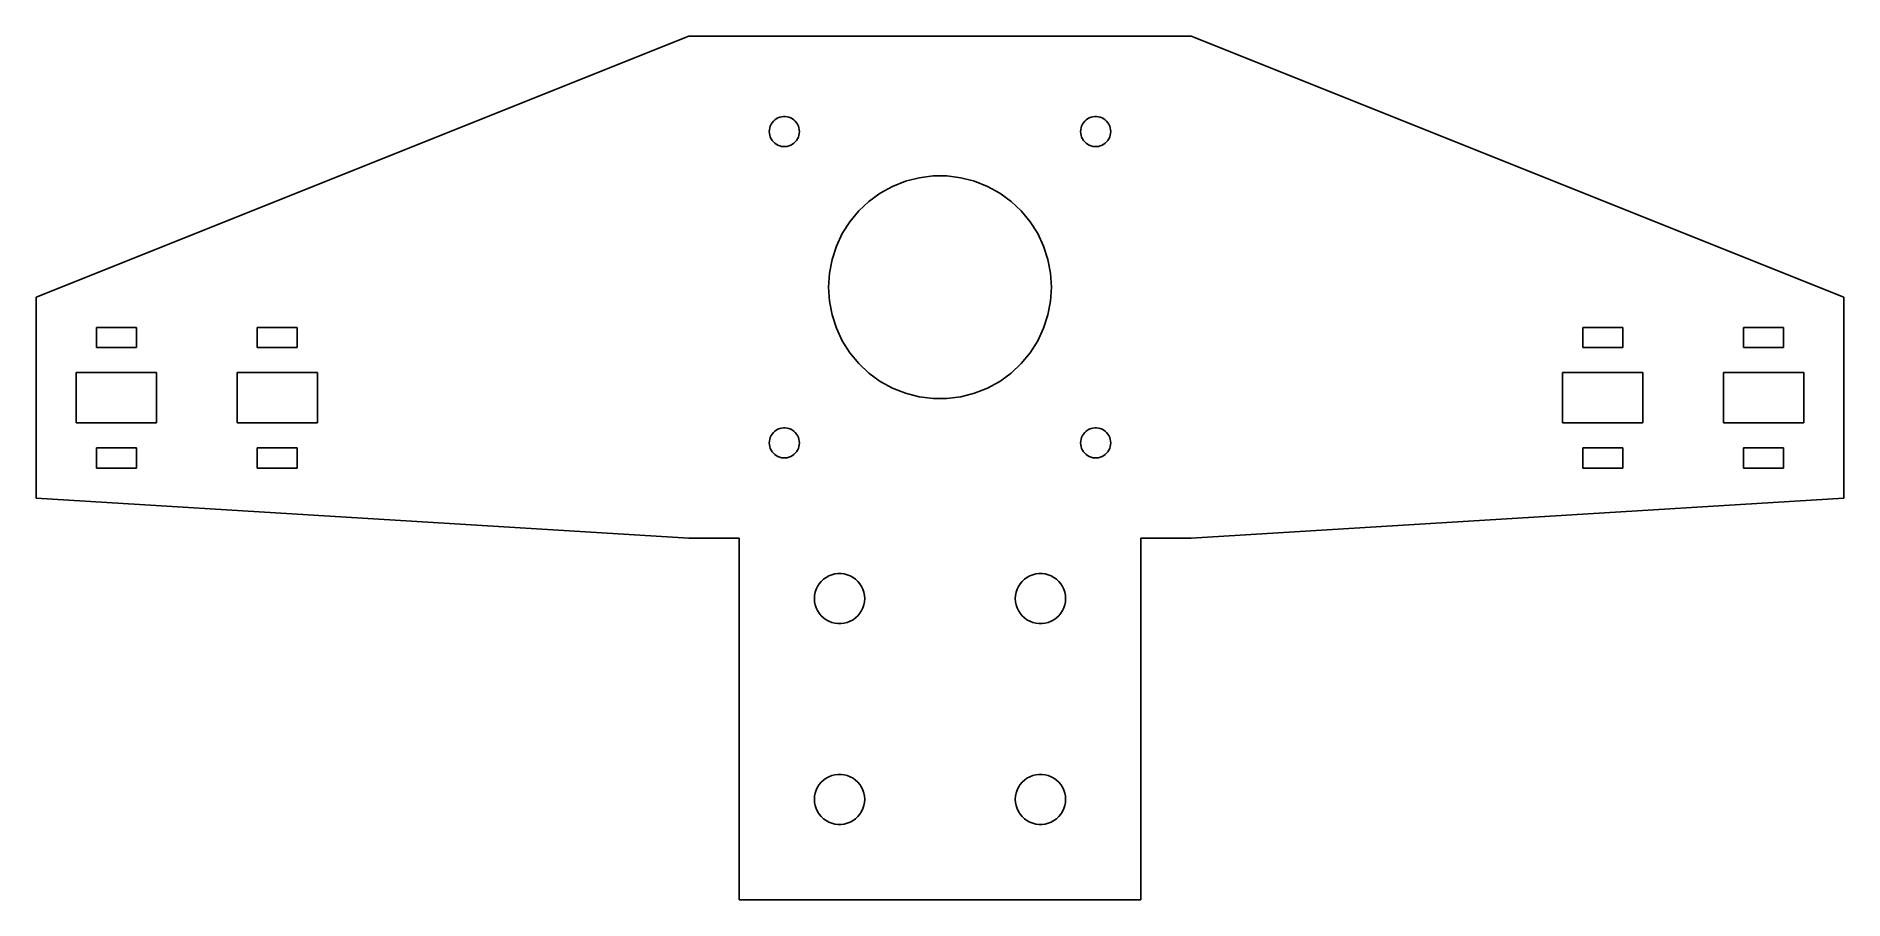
# Model space of a CAD drawing. Header units: metres. Extents: x -90 to 90, y -20 to 66.
import ezdxf

# ---------------------------------------------------------------- set-up
doc = ezdxf.new("R2010")
doc.units = ezdxf.units.M

msp = doc.modelspace()

# ---------------------------------------------------------------- linework, layer by layer
for p, q in [((-25, 66), (-90, 40)), ((25, 66), (-25, 66)), ((90, 40), (25, 66)), ((-16.5934, 57.5268), (-16.4561, 57.6558)), ((-16.4561, 57.6558), (-16.3037, 57.7665)), ((-16.3037, 57.7665), (-16.1387, 57.8572)), ((-16.1387, 57.8572), (-15.9635, 57.9266)), ((-15.9635, 57.9266), (-15.7811, 57.9734)), ((-15.7811, 57.9734), (-15.5942, 57.997)), ((-15.5942, 57.997), (-15.4058, 57.997)), ((-15.4058, 57.997), (-15.2189, 57.9734)), ((-15.2189, 57.9734), (-15.0365, 57.9266)), ((-15.0365, 57.9266), (-14.8613, 57.8572)), ((-14.8613, 57.8572), (-14.6963, 57.7665)), ((-14.6963, 57.7665), (-14.5439, 57.6558)), ((-14.5439, 57.6558), (-14.4065, 57.5268)), ((14.4065, 57.5268), (14.5439, 57.6558)), ((14.5439, 57.6558), (14.6963, 57.7665)), ((14.6963, 57.7665), (14.8613, 57.8572)), ((14.8613, 57.8572), (15.0365, 57.9266)), ((15.0365, 57.9266), (15.2189, 57.9734)), ((15.2189, 57.9734), (15.4058, 57.997)), ((15.4058, 57.997), (15.5942, 57.997)), ((15.5942, 57.997), (15.7811, 57.9734)), ((15.7811, 57.9734), (15.9635, 57.9266)), ((15.9635, 57.9266), (16.1387, 57.8572)), ((16.1387, 57.8572), (16.3037, 57.7665)), ((16.3037, 57.7665), (16.4561, 57.6558)), ((16.4561, 57.6558), (16.5934, 57.5268)), ((-17, 56.5), (-16.9882, 56.688)), ((-16.9882, 56.312), (-17, 56.5)), ((-16.9882, 56.688), (-16.9529, 56.873)), ((-16.9529, 56.127), (-16.9882, 56.312)), ((-16.9529, 56.873), (-16.8947, 57.0522)), ((-16.8947, 55.9478), (-16.9529, 56.127)), ((-16.8947, 57.0522), (-16.8145, 57.2226)), ((-16.8145, 55.7774), (-16.8947, 55.9478)), ((-16.8145, 57.2226), (-16.7135, 57.3817)), ((-16.7135, 57.3817), (-16.5934, 57.5268)), ((-14.4065, 57.5268), (-14.2865, 57.3817)), ((-14.2865, 57.3817), (-14.1855, 57.2226)), ((-14.1855, 57.2226), (-14.1053, 57.0522)), ((-14.1053, 55.9478), (-14.1855, 55.7774)), ((-14.1053, 57.0522), (-14.0471, 56.873)), ((-14.0471, 56.127), (-14.1053, 55.9478)), ((-14.0471, 56.873), (-14.0118, 56.688)), ((-14.0118, 56.312), (-14.0471, 56.127)), ((-14.0118, 56.688), (-14, 56.5)), ((-14, 56.5), (-14.0118, 56.312)), ((14, 56.5), (14.0118, 56.688)), ((14.0118, 56.312), (14, 56.5)), ((14.0118, 56.688), (14.0471, 56.873)), ((14.0471, 56.127), (14.0118, 56.312)), ((14.0471, 56.873), (14.1053, 57.0522)), ((14.1053, 55.9478), (14.0471, 56.127)), ((14.1053, 57.0522), (14.1855, 57.2226)), ((14.1855, 55.7774), (14.1053, 55.9478)), ((14.1855, 57.2226), (14.2865, 57.3817)), ((14.2865, 57.3817), (14.4065, 57.5268)), ((16.5934, 57.5268), (16.7135, 57.3817)), ((16.7135, 57.3817), (16.8145, 57.2226)), ((16.8145, 57.2226), (16.8947, 57.0522)), ((16.8947, 55.9478), (16.8145, 55.7774)), ((16.8947, 57.0522), (16.9529, 56.873)), ((16.9529, 56.127), (16.8947, 55.9478)), ((16.9529, 56.873), (16.9882, 56.688)), ((16.9882, 56.312), (16.9529, 56.127)), ((16.9882, 56.688), (17, 56.5)), ((17, 56.5), (16.9882, 56.312)), ((-16.7135, 55.6183), (-16.8145, 55.7774)), ((-16.5934, 55.4732), (-16.7135, 55.6183)), ((-16.4561, 55.3442), (-16.5934, 55.4732)), ((-16.3037, 55.2335), (-16.4561, 55.3442)), ((-16.1387, 55.1427), (-16.3037, 55.2335)), ((-15.9635, 55.0734), (-16.1387, 55.1427)), ((-15.7811, 55.0266), (-15.9635, 55.0734)), ((-15.5942, 55.0029), (-15.7811, 55.0266)), ((-15.4058, 55.0029), (-15.5942, 55.0029)), ((-15.2189, 55.0266), (-15.4058, 55.0029)), ((-15.0365, 55.0734), (-15.2189, 55.0266)), ((-14.8613, 55.1427), (-15.0365, 55.0734)), ((-14.6963, 55.2335), (-14.8613, 55.1427)), ((-14.5439, 55.3442), (-14.6963, 55.2335)), ((-14.4065, 55.4732), (-14.5439, 55.3442)), ((-14.2865, 55.6183), (-14.4065, 55.4732)), ((-14.1855, 55.7774), (-14.2865, 55.6183)), ((14.2865, 55.6183), (14.1855, 55.7774)), ((14.4065, 55.4732), (14.2865, 55.6183)), ((14.5439, 55.3442), (14.4065, 55.4732)), ((14.6963, 55.2335), (14.5439, 55.3442)), ((14.8613, 55.1427), (14.6963, 55.2335)), ((15.0365, 55.0734), (14.8613, 55.1427)), ((15.2189, 55.0266), (15.0365, 55.0734)), ((15.4058, 55.0029), (15.2189, 55.0266)), ((15.5942, 55.0029), (15.4058, 55.0029)), ((15.7811, 55.0266), (15.5942, 55.0029)), ((15.9635, 55.0734), (15.7811, 55.0266)), ((16.1387, 55.1427), (15.9635, 55.0734)), ((16.3037, 55.2335), (16.1387, 55.1427)), ((16.4561, 55.3442), (16.3037, 55.2335)), ((16.5934, 55.4732), (16.4561, 55.3442)), ((16.7135, 55.6183), (16.5934, 55.4732)), ((16.8145, 55.7774), (16.7135, 55.6183)), ((-5.94766, 50.372), (-4.72614, 51.0436)), ((-4.72614, 51.0436), (-3.43008, 51.5567)), ((-3.43008, 51.5567), (-2.07993, 51.9034)), ((-2.07993, 51.9034), (-0.69696, 52.0781)), ((-0.69696, 52.0781), (0.69696, 52.0781)), ((0.69696, 52.0781), (2.07993, 51.9034)), ((2.07993, 51.9034), (3.43008, 51.5567)), ((3.43008, 51.5567), (4.72614, 51.0436)), ((4.72614, 51.0436), (5.94766, 50.372)), ((-8.09154, 48.5985), (-7.07539, 49.5527)), ((-7.07539, 49.5527), (-5.94766, 50.372)), ((5.94766, 50.372), (7.07539, 49.5527)), ((7.07539, 49.5527), (8.09154, 48.5985)), ((-9.72699, 46.3475), (-8.98009, 47.5244)), ((-8.98009, 47.5244), (-8.09154, 48.5985)), ((8.09154, 48.5985), (8.98009, 47.5244)), ((8.98009, 47.5244), (9.72699, 46.3475)), ((-10.7513, 43.7605), (-10.3205, 45.0862)), ((-10.3205, 45.0862), (-9.72699, 46.3475)), ((9.72699, 46.3475), (10.3205, 45.0862)), ((10.3205, 45.0862), (10.7513, 43.7605)), ((-11.0125, 42.3912), (-10.7513, 43.7605)), ((10.7513, 43.7605), (11.0125, 42.3912)), ((-11.1, 41), (-11.0125, 42.3912)), ((11.0125, 42.3912), (11.1, 41)), ((-90, 40), (-90, 20)), ((-11.0125, 39.6088), (-11.1, 41)), ((-10.7513, 38.2395), (-11.0125, 39.6088)), ((11.0125, 39.6088), (10.7513, 38.2395)), ((11.1, 41), (11.0125, 39.6088)), ((90, 20), (90, 40)), ((-10.3205, 36.9138), (-10.7513, 38.2395)), ((10.7513, 38.2395), (10.3205, 36.9138)), ((-84, 35), (-84, 37)), ((-84, 37), (-80, 37)), ((-80, 37), (-80, 35)), ((-68, 35), (-68, 37)), ((-68, 37), (-64, 37)), ((-64, 37), (-64, 35)), ((-9.72699, 35.6525), (-10.3205, 36.9138)), ((10.3205, 36.9138), (9.72699, 35.6525)), ((64, 35), (64, 37)), ((64, 37), (68, 37)), ((68, 37), (68, 35)), ((80, 35), (80, 37)), ((80, 37), (84, 37)), ((84, 37), (84, 35)), ((-80, 35), (-84, 35)), ((-64, 35), (-68, 35)), ((-8.98009, 34.4756), (-9.72699, 35.6525)), ((-8.09154, 33.4015), (-8.98009, 34.4756)), ((8.98009, 34.4756), (8.09154, 33.4015)), ((9.72699, 35.6525), (8.98009, 34.4756)), ((68, 35), (64, 35)), ((84, 35), (80, 35)), ((-86, 27.5), (-86, 32.5)), ((-86, 32.5), (-78, 32.5)), ((-78, 32.5), (-78, 27.5)), ((-70, 27.5), (-70, 32.5)), ((-70, 32.5), (-62, 32.5)), ((-62, 32.5), (-62, 27.5)), ((-7.07539, 32.4473), (-8.09154, 33.4015)), ((-5.94766, 31.628), (-7.07539, 32.4473)), ((7.07539, 32.4473), (5.94766, 31.628)), ((8.09154, 33.4015), (7.07539, 32.4473)), ((62, 27.5), (62, 32.5)), ((62, 32.5), (70, 32.5)), ((70, 32.5), (70, 27.5)), ((78, 27.5), (78, 32.5)), ((78, 32.5), (86, 32.5)), ((86, 32.5), (86, 27.5)), ((-4.72614, 30.9564), (-5.94766, 31.628)), ((-3.43008, 30.4433), (-4.72614, 30.9564)), ((4.72614, 30.9564), (3.43008, 30.4433)), ((5.94766, 31.628), (4.72614, 30.9564)), ((-2.07993, 30.0966), (-3.43008, 30.4433)), ((-0.69696, 29.9219), (-2.07993, 30.0966)), ((0.69696, 29.9219), (-0.69696, 29.9219)), ((2.07993, 30.0966), (0.69696, 29.9219)), ((3.43008, 30.4433), (2.07993, 30.0966)), ((-78, 27.5), (-86, 27.5)), ((-62, 27.5), (-70, 27.5)), ((70, 27.5), (62, 27.5)), ((86, 27.5), (78, 27.5)), ((-17, 25.5), (-16.9882, 25.688)), ((-16.9882, 25.312), (-17, 25.5)), ((-16.9882, 25.688), (-16.9529, 25.873)), ((-16.9529, 25.127), (-16.9882, 25.312)), ((-16.9529, 25.873), (-16.8947, 26.0522)), ((-16.8947, 26.0522), (-16.8145, 26.2226)), ((-16.8145, 26.2226), (-16.7135, 26.3817)), ((-16.7135, 26.3817), (-16.5934, 26.5268)), ((-16.5934, 26.5268), (-16.4561, 26.6558)), ((-16.4561, 26.6558), (-16.3037, 26.7665)), ((-16.3037, 26.7665), (-16.1387, 26.8573)), ((-16.1387, 26.8573), (-15.9635, 26.9266)), ((-15.9635, 26.9266), (-15.7811, 26.9734)), ((-15.7811, 26.9734), (-15.5942, 26.9971)), ((-15.5942, 26.9971), (-15.4058, 26.9971)), ((-15.4058, 26.9971), (-15.2189, 26.9734)), ((-15.2189, 26.9734), (-15.0365, 26.9266)), ((-15.0365, 26.9266), (-14.8613, 26.8573)), ((-14.8613, 26.8573), (-14.6963, 26.7665)), ((-14.6963, 26.7665), (-14.5439, 26.6558)), ((-14.5439, 26.6558), (-14.4065, 26.5268)), ((-14.4065, 26.5268), (-14.2865, 26.3817)), ((-14.2865, 26.3817), (-14.1855, 26.2226)), ((-14.1855, 26.2226), (-14.1053, 26.0522)), ((-14.1053, 26.0522), (-14.0471, 25.873)), ((-14.0471, 25.873), (-14.0118, 25.688)), ((-14.0118, 25.312), (-14.0471, 25.127)), ((-14.0118, 25.688), (-14, 25.5)), ((-14, 25.5), (-14.0118, 25.312)), ((14, 25.5), (14.0118, 25.688)), ((14.0118, 25.312), (14, 25.5)), ((14.0118, 25.688), (14.0471, 25.873)), ((14.0471, 25.127), (14.0118, 25.312)), ((14.0471, 25.873), (14.1053, 26.0522)), ((14.1053, 26.0522), (14.1855, 26.2226)), ((14.1855, 26.2226), (14.2865, 26.3817)), ((14.2865, 26.3817), (14.4065, 26.5268)), ((14.4065, 26.5268), (14.5439, 26.6558)), ((14.5439, 26.6558), (14.6963, 26.7665)), ((14.6963, 26.7665), (14.8613, 26.8573)), ((14.8613, 26.8573), (15.0365, 26.9266)), ((15.0365, 26.9266), (15.2189, 26.9734)), ((15.2189, 26.9734), (15.4058, 26.9971)), ((15.4058, 26.9971), (15.5942, 26.9971)), ((15.5942, 26.9971), (15.7811, 26.9734)), ((15.7811, 26.9734), (15.9635, 26.9266)), ((15.9635, 26.9266), (16.1387, 26.8573)), ((16.1387, 26.8573), (16.3037, 26.7665)), ((16.3037, 26.7665), (16.4561, 26.6558)), ((16.4561, 26.6558), (16.5934, 26.5268)), ((16.5934, 26.5268), (16.7135, 26.3817)), ((16.7135, 26.3817), (16.8145, 26.2226)), ((16.8145, 26.2226), (16.8947, 26.0522)), ((16.8947, 26.0522), (16.9529, 25.873)), ((16.9529, 25.873), (16.9882, 25.688)), ((16.9882, 25.312), (16.9529, 25.127)), ((16.9882, 25.688), (17, 25.5)), ((17, 25.5), (16.9882, 25.312)), ((-84, 23), (-84, 25)), ((-84, 25), (-80, 25)), ((-80, 25), (-80, 23)), ((-68, 23), (-68, 25)), ((-68, 25), (-64, 25)), ((-64, 25), (-64, 23)), ((-16.8947, 24.9478), (-16.9529, 25.127)), ((-16.8145, 24.7774), (-16.8947, 24.9478)), ((-16.7135, 24.6183), (-16.8145, 24.7774)), ((-16.5934, 24.4732), (-16.7135, 24.6183)), ((-16.4561, 24.3442), (-16.5934, 24.4732)), ((-16.3037, 24.2335), (-16.4561, 24.3442)), ((-16.1387, 24.1428), (-16.3037, 24.2335)), ((-15.9635, 24.0734), (-16.1387, 24.1428)), ((-15.7811, 24.0266), (-15.9635, 24.0734)), ((-15.5942, 24.003), (-15.7811, 24.0266)), ((-15.4058, 24.003), (-15.5942, 24.003)), ((-15.2189, 24.0266), (-15.4058, 24.003)), ((-15.0365, 24.0734), (-15.2189, 24.0266)), ((-14.8613, 24.1428), (-15.0365, 24.0734)), ((-14.6963, 24.2335), (-14.8613, 24.1428)), ((-14.5439, 24.3442), (-14.6963, 24.2335)), ((-14.4065, 24.4732), (-14.5439, 24.3442)), ((-14.2865, 24.6183), (-14.4065, 24.4732)), ((-14.1855, 24.7774), (-14.2865, 24.6183)), ((-14.1053, 24.9478), (-14.1855, 24.7774)), ((-14.0471, 25.127), (-14.1053, 24.9478)), ((14.1053, 24.9478), (14.0471, 25.127)), ((14.1855, 24.7774), (14.1053, 24.9478)), ((14.2865, 24.6183), (14.1855, 24.7774)), ((14.4065, 24.4732), (14.2865, 24.6183)), ((14.5439, 24.3442), (14.4065, 24.4732)), ((14.6963, 24.2335), (14.5439, 24.3442)), ((14.8613, 24.1428), (14.6963, 24.2335)), ((15.0365, 24.0734), (14.8613, 24.1428)), ((15.2189, 24.0266), (15.0365, 24.0734)), ((15.4058, 24.003), (15.2189, 24.0266)), ((15.5942, 24.003), (15.4058, 24.003)), ((15.7811, 24.0266), (15.5942, 24.003)), ((15.9635, 24.0734), (15.7811, 24.0266)), ((16.1387, 24.1428), (15.9635, 24.0734)), ((16.3037, 24.2335), (16.1387, 24.1428)), ((16.4561, 24.3442), (16.3037, 24.2335)), ((16.5934, 24.4732), (16.4561, 24.3442)), ((16.7135, 24.6183), (16.5934, 24.4732)), ((16.8145, 24.7774), (16.7135, 24.6183)), ((16.8947, 24.9478), (16.8145, 24.7774)), ((16.9529, 25.127), (16.8947, 24.9478)), ((64, 23), (64, 25)), ((64, 25), (68, 25)), ((68, 25), (68, 23)), ((80, 23), (80, 25)), ((80, 25), (84, 25)), ((84, 25), (84, 23)), ((-80, 23), (-84, 23)), ((-64, 23), (-68, 23)), ((68, 23), (64, 23)), ((84, 23), (80, 23)), ((-90, 20), (-25, 16)), ((25, 16), (90, 20)), ((-25, 16), (-20, 16)), ((-20, 16), (-20, -20)), ((20, 16), (25, 16)), ((20, -20), (20, 16)), ((-12.4214, 10.6217), (-12.3244, 10.9203)), ((-12.3244, 10.9203), (-12.1908, 11.2044)), ((-12.1908, 11.2044), (-12.0225, 11.4695)), ((-12.0225, 11.4695), (-11.8224, 11.7114)), ((-11.8224, 11.7114), (-11.5936, 11.9263)), ((-11.5936, 11.9263), (-11.3396, 12.1108)), ((-11.3396, 12.1108), (-11.0644, 12.2621)), ((-11.0644, 12.2621), (-10.7725, 12.3776)), ((-10.7725, 12.3776), (-10.4684, 12.4557)), ((-10.4684, 12.4557), (-10.157, 12.4951)), ((-10.157, 12.4951), (-9.84302, 12.4951)), ((-9.84302, 12.4951), (-9.53154, 12.4557)), ((-9.53154, 12.4557), (-9.22745, 12.3776)), ((-9.22745, 12.3776), (-8.93555, 12.2621)), ((-8.93555, 12.2621), (-8.66043, 12.1108)), ((-8.66043, 12.1108), (-8.40643, 11.9263)), ((-8.40643, 11.9263), (-8.17757, 11.7114)), ((-8.17757, 11.7114), (-7.97745, 11.4695)), ((-7.97745, 11.4695), (-7.80922, 11.2044)), ((-7.80922, 11.2044), (-7.67555, 10.9203)), ((-7.67555, 10.9203), (-7.57854, 10.6217)), ((7.57854, 10.6217), (7.67555, 10.9203)), ((7.67555, 10.9203), (7.80922, 11.2044)), ((7.80922, 11.2044), (7.97745, 11.4695)), ((7.97745, 11.4695), (8.17757, 11.7114)), ((8.17757, 11.7114), (8.40643, 11.9263)), ((8.40643, 11.9263), (8.66043, 12.1108)), ((8.66043, 12.1108), (8.93555, 12.2621)), ((8.93555, 12.2621), (9.22745, 12.3776)), ((9.22745, 12.3776), (9.53154, 12.4557)), ((9.53154, 12.4557), (9.84302, 12.4951)), ((9.84302, 12.4951), (10.157, 12.4951)), ((10.157, 12.4951), (10.4684, 12.4557)), ((10.4684, 12.4557), (10.7725, 12.3776)), ((10.7725, 12.3776), (11.0644, 12.2621)), ((11.0644, 12.2621), (11.3396, 12.1108)), ((11.3396, 12.1108), (11.5936, 11.9263)), ((11.5936, 11.9263), (11.8224, 11.7114)), ((11.8224, 11.7114), (12.0225, 11.4695)), ((12.0225, 11.4695), (12.1908, 11.2044)), ((12.1908, 11.2044), (12.3244, 10.9203)), ((12.3244, 10.9203), (12.4214, 10.6217)), ((-12.5, 10), (-12.4803, 10.3133)), ((-12.4803, 9.68666), (-12.5, 10)), ((-12.4803, 10.3133), (-12.4214, 10.6217)), ((-12.4214, 9.37827), (-12.4803, 9.68666)), ((-12.3244, 9.07968), (-12.4214, 9.37827)), ((-12.1908, 8.79561), (-12.3244, 9.07968)), ((-7.67555, 9.07968), (-7.80922, 8.79561)), ((-7.57854, 9.37827), (-7.67555, 9.07968)), ((-7.57854, 10.6217), (-7.5197, 10.3133)), ((-7.5197, 9.68666), (-7.57854, 9.37827)), ((-7.5197, 10.3133), (-7.5, 10)), ((-7.5, 10), (-7.5197, 9.68666)), ((7.5, 10), (7.5197, 10.3133)), ((7.5197, 9.68666), (7.5, 10)), ((7.5197, 10.3133), (7.57854, 10.6217)), ((7.57854, 9.37827), (7.5197, 9.68666)), ((7.67555, 9.07968), (7.57854, 9.37827)), ((7.80922, 8.79561), (7.67555, 9.07968)), ((12.3244, 9.07968), (12.1908, 8.79561)), ((12.4214, 9.37827), (12.3244, 9.07968)), ((12.4214, 10.6217), (12.4803, 10.3133)), ((12.4803, 9.68666), (12.4214, 9.37827)), ((12.4803, 10.3133), (12.5, 10)), ((12.5, 10), (12.4803, 9.68666)), ((-12.0225, 8.53053), (-12.1908, 8.79561)), ((-11.8224, 8.28862), (-12.0225, 8.53053)), ((-11.5936, 8.07372), (-11.8224, 8.28862)), ((-11.3396, 7.88918), (-11.5936, 8.07372)), ((-11.0644, 7.73793), (-11.3396, 7.88918)), ((-10.7725, 7.62234), (-11.0644, 7.73793)), ((-10.4684, 7.54428), (-10.7725, 7.62234)), ((-10.157, 7.50493), (-10.4684, 7.54428)), ((-9.84302, 7.50493), (-10.157, 7.50493)), ((-9.53154, 7.54428), (-9.84302, 7.50493)), ((-9.22745, 7.62234), (-9.53154, 7.54428)), ((-8.93555, 7.73793), (-9.22745, 7.62234)), ((-8.66043, 7.88918), (-8.93555, 7.73793)), ((-8.40643, 8.07372), (-8.66043, 7.88918)), ((-8.17757, 8.28862), (-8.40643, 8.07372)), ((-7.97745, 8.53053), (-8.17757, 8.28862)), ((-7.80922, 8.79561), (-7.97745, 8.53053)), ((7.97745, 8.53053), (7.80922, 8.79561)), ((8.17757, 8.28862), (7.97745, 8.53053)), ((8.40643, 8.07372), (8.17757, 8.28862)), ((8.66043, 7.88918), (8.40643, 8.07372)), ((8.93555, 7.73793), (8.66043, 7.88918)), ((9.22745, 7.62234), (8.93555, 7.73793)), ((9.53154, 7.54428), (9.22745, 7.62234)), ((9.84302, 7.50493), (9.53154, 7.54428)), ((10.157, 7.50493), (9.84302, 7.50493)), ((10.4684, 7.54428), (10.157, 7.50493)), ((10.7725, 7.62234), (10.4684, 7.54428)), ((11.0644, 7.73793), (10.7725, 7.62234)), ((11.3396, 7.88918), (11.0644, 7.73793)), ((11.5936, 8.07372), (11.3396, 7.88918)), ((11.8224, 8.28862), (11.5936, 8.07372)), ((12.0225, 8.53053), (11.8224, 8.28862)), ((12.1908, 8.79561), (12.0225, 8.53053)), ((-12.3244, -9.07968), (-12.1908, -8.79561)), ((-12.1908, -8.79561), (-12.0225, -8.53053)), ((-12.0225, -8.53053), (-11.8224, -8.28862)), ((-11.8224, -8.28862), (-11.5936, -8.07372)), ((-11.5936, -8.07372), (-11.3396, -7.88918)), ((-11.3396, -7.88918), (-11.0644, -7.73793)), ((-11.0644, -7.73793), (-10.7725, -7.62234)), ((-10.7725, -7.62234), (-10.4684, -7.54428)), ((-10.4684, -7.54428), (-10.157, -7.50493)), ((-10.157, -7.50493), (-9.84302, -7.50493)), ((-9.84302, -7.50493), (-9.53154, -7.54428)), ((-9.53154, -7.54428), (-9.22745, -7.62234)), ((-9.22745, -7.62234), (-8.93555, -7.73793)), ((-8.93555, -7.73793), (-8.66043, -7.88918)), ((-8.66043, -7.88918), (-8.40643, -8.07372)), ((-8.40643, -8.07372), (-8.17757, -8.28862)), ((-8.17757, -8.28862), (-7.97745, -8.53053)), ((-7.97745, -8.53053), (-7.80922, -8.79561)), ((-7.80922, -8.79561), (-7.67555, -9.07968)), ((7.67555, -9.07968), (7.80922, -8.79561)), ((7.80922, -8.79561), (7.97745, -8.53053)), ((7.97745, -8.53053), (8.17757, -8.28862)), ((8.17757, -8.28862), (8.40643, -8.07372)), ((8.40643, -8.07372), (8.66043, -7.88918)), ((8.66043, -7.88918), (8.93555, -7.73793)), ((8.93555, -7.73793), (9.22745, -7.62234)), ((9.22745, -7.62234), (9.53154, -7.54428)), ((9.53154, -7.54428), (9.84302, -7.50493)), ((9.84302, -7.50493), (10.157, -7.50493)), ((10.157, -7.50493), (10.4684, -7.54428)), ((10.4684, -7.54428), (10.7725, -7.62234)), ((10.7725, -7.62234), (11.0644, -7.73793)), ((11.0644, -7.73793), (11.3396, -7.88918)), ((11.3396, -7.88918), (11.5936, -8.07372)), ((11.5936, -8.07372), (11.8224, -8.28862)), ((11.8224, -8.28862), (12.0225, -8.53053)), ((12.0225, -8.53053), (12.1908, -8.79561)), ((12.1908, -8.79561), (12.3244, -9.07968)), ((-12.5, -10), (-12.4803, -9.68666)), ((-12.4803, -10.3133), (-12.5, -10)), ((-12.4803, -9.68666), (-12.4214, -9.37827)), ((-12.4214, -10.6217), (-12.4803, -10.3133)), ((-12.4214, -9.37827), (-12.3244, -9.07968)), ((-12.3244, -10.9203), (-12.4214, -10.6217)), ((-7.67555, -9.07968), (-7.57854, -9.37827)), ((-7.57854, -10.6217), (-7.67555, -10.9203)), ((-7.57854, -9.37827), (-7.5197, -9.68666)), ((-7.5197, -10.3133), (-7.57854, -10.6217)), ((-7.5197, -9.68666), (-7.5, -10)), ((-7.5, -10), (-7.5197, -10.3133)), ((7.5, -10), (7.5197, -9.68666)), ((7.5197, -10.3133), (7.5, -10)), ((7.5197, -9.68666), (7.57854, -9.37827)), ((7.57854, -10.6217), (7.5197, -10.3133)), ((7.57854, -9.37827), (7.67555, -9.07968)), ((7.67555, -10.9203), (7.57854, -10.6217)), ((12.3244, -9.07968), (12.4214, -9.37827)), ((12.4214, -10.6217), (12.3244, -10.9203)), ((12.4214, -9.37827), (12.4803, -9.68666)), ((12.4803, -10.3133), (12.4214, -10.6217)), ((12.4803, -9.68666), (12.5, -10)), ((12.5, -10), (12.4803, -10.3133)), ((-12.1908, -11.2044), (-12.3244, -10.9203)), ((-12.0225, -11.4695), (-12.1908, -11.2044)), ((-11.8224, -11.7114), (-12.0225, -11.4695)), ((-11.5936, -11.9263), (-11.8224, -11.7114)), ((-11.3396, -12.1108), (-11.5936, -11.9263)), ((-11.0644, -12.2621), (-11.3396, -12.1108)), ((-10.7725, -12.3776), (-11.0644, -12.2621)), ((-10.4684, -12.4557), (-10.7725, -12.3776)), ((-10.157, -12.4951), (-10.4684, -12.4557)), ((-9.84302, -12.4951), (-10.157, -12.4951)), ((-9.53154, -12.4557), (-9.84302, -12.4951)), ((-9.22745, -12.3776), (-9.53154, -12.4557)), ((-8.93555, -12.2621), (-9.22745, -12.3776)), ((-8.66043, -12.1108), (-8.93555, -12.2621)), ((-8.40643, -11.9263), (-8.66043, -12.1108)), ((-8.17757, -11.7114), (-8.40643, -11.9263)), ((-7.97745, -11.4695), (-8.17757, -11.7114)), ((-7.80922, -11.2044), (-7.97745, -11.4695)), ((-7.67555, -10.9203), (-7.80922, -11.2044)), ((7.80922, -11.2044), (7.67555, -10.9203)), ((7.97745, -11.4695), (7.80922, -11.2044)), ((8.17757, -11.7114), (7.97745, -11.4695)), ((8.40643, -11.9263), (8.17757, -11.7114)), ((8.66043, -12.1108), (8.40643, -11.9263)), ((8.93555, -12.2621), (8.66043, -12.1108)), ((9.22745, -12.3776), (8.93555, -12.2621)), ((9.53154, -12.4557), (9.22745, -12.3776)), ((9.84302, -12.4951), (9.53154, -12.4557)), ((10.157, -12.4951), (9.84302, -12.4951)), ((10.4684, -12.4557), (10.157, -12.4951)), ((10.7725, -12.3776), (10.4684, -12.4557)), ((11.0644, -12.2621), (10.7725, -12.3776)), ((11.3396, -12.1108), (11.0644, -12.2621)), ((11.5936, -11.9263), (11.3396, -12.1108)), ((11.8224, -11.7114), (11.5936, -11.9263)), ((12.0225, -11.4695), (11.8224, -11.7114)), ((12.1908, -11.2044), (12.0225, -11.4695)), ((12.3244, -10.9203), (12.1908, -11.2044)), ((-20, -20), (20, -20))]:
    msp.add_line(p, q)

doc.saveas('drawing.dxf')
